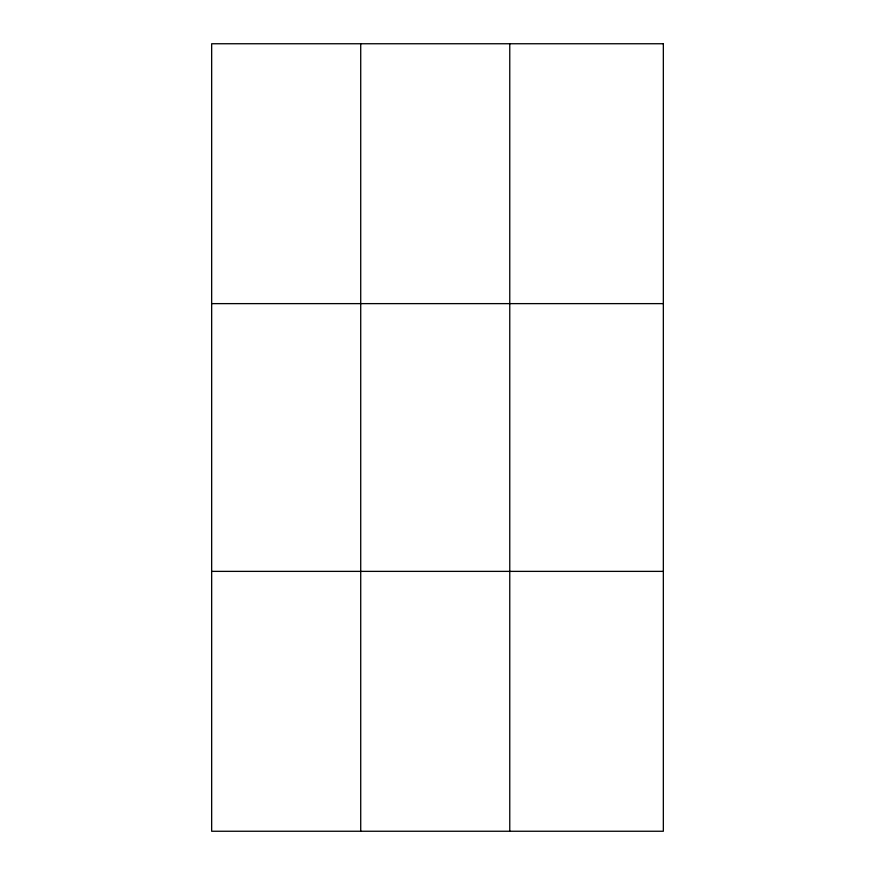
<?xml version="1.0" encoding="UTF-8"?>
<svg xmlns="http://www.w3.org/2000/svg" width="875" height="875" viewBox="0 0 875 875"><rect width="100%" height="100%" fill="white"/><g stroke="black" fill="none" stroke-linecap="round" stroke-linejoin="round"><path stroke-width="1.31" d="M360.719 831.25L360.719 43.75M509.764 831.25L509.764 43.75M211.663 303.625L663.337 303.625M211.663 571.375L663.337 571.375M663.337 43.75L211.663 43.75L211.663 831.25L663.337 831.25L663.337 43.75"/></g></svg>
